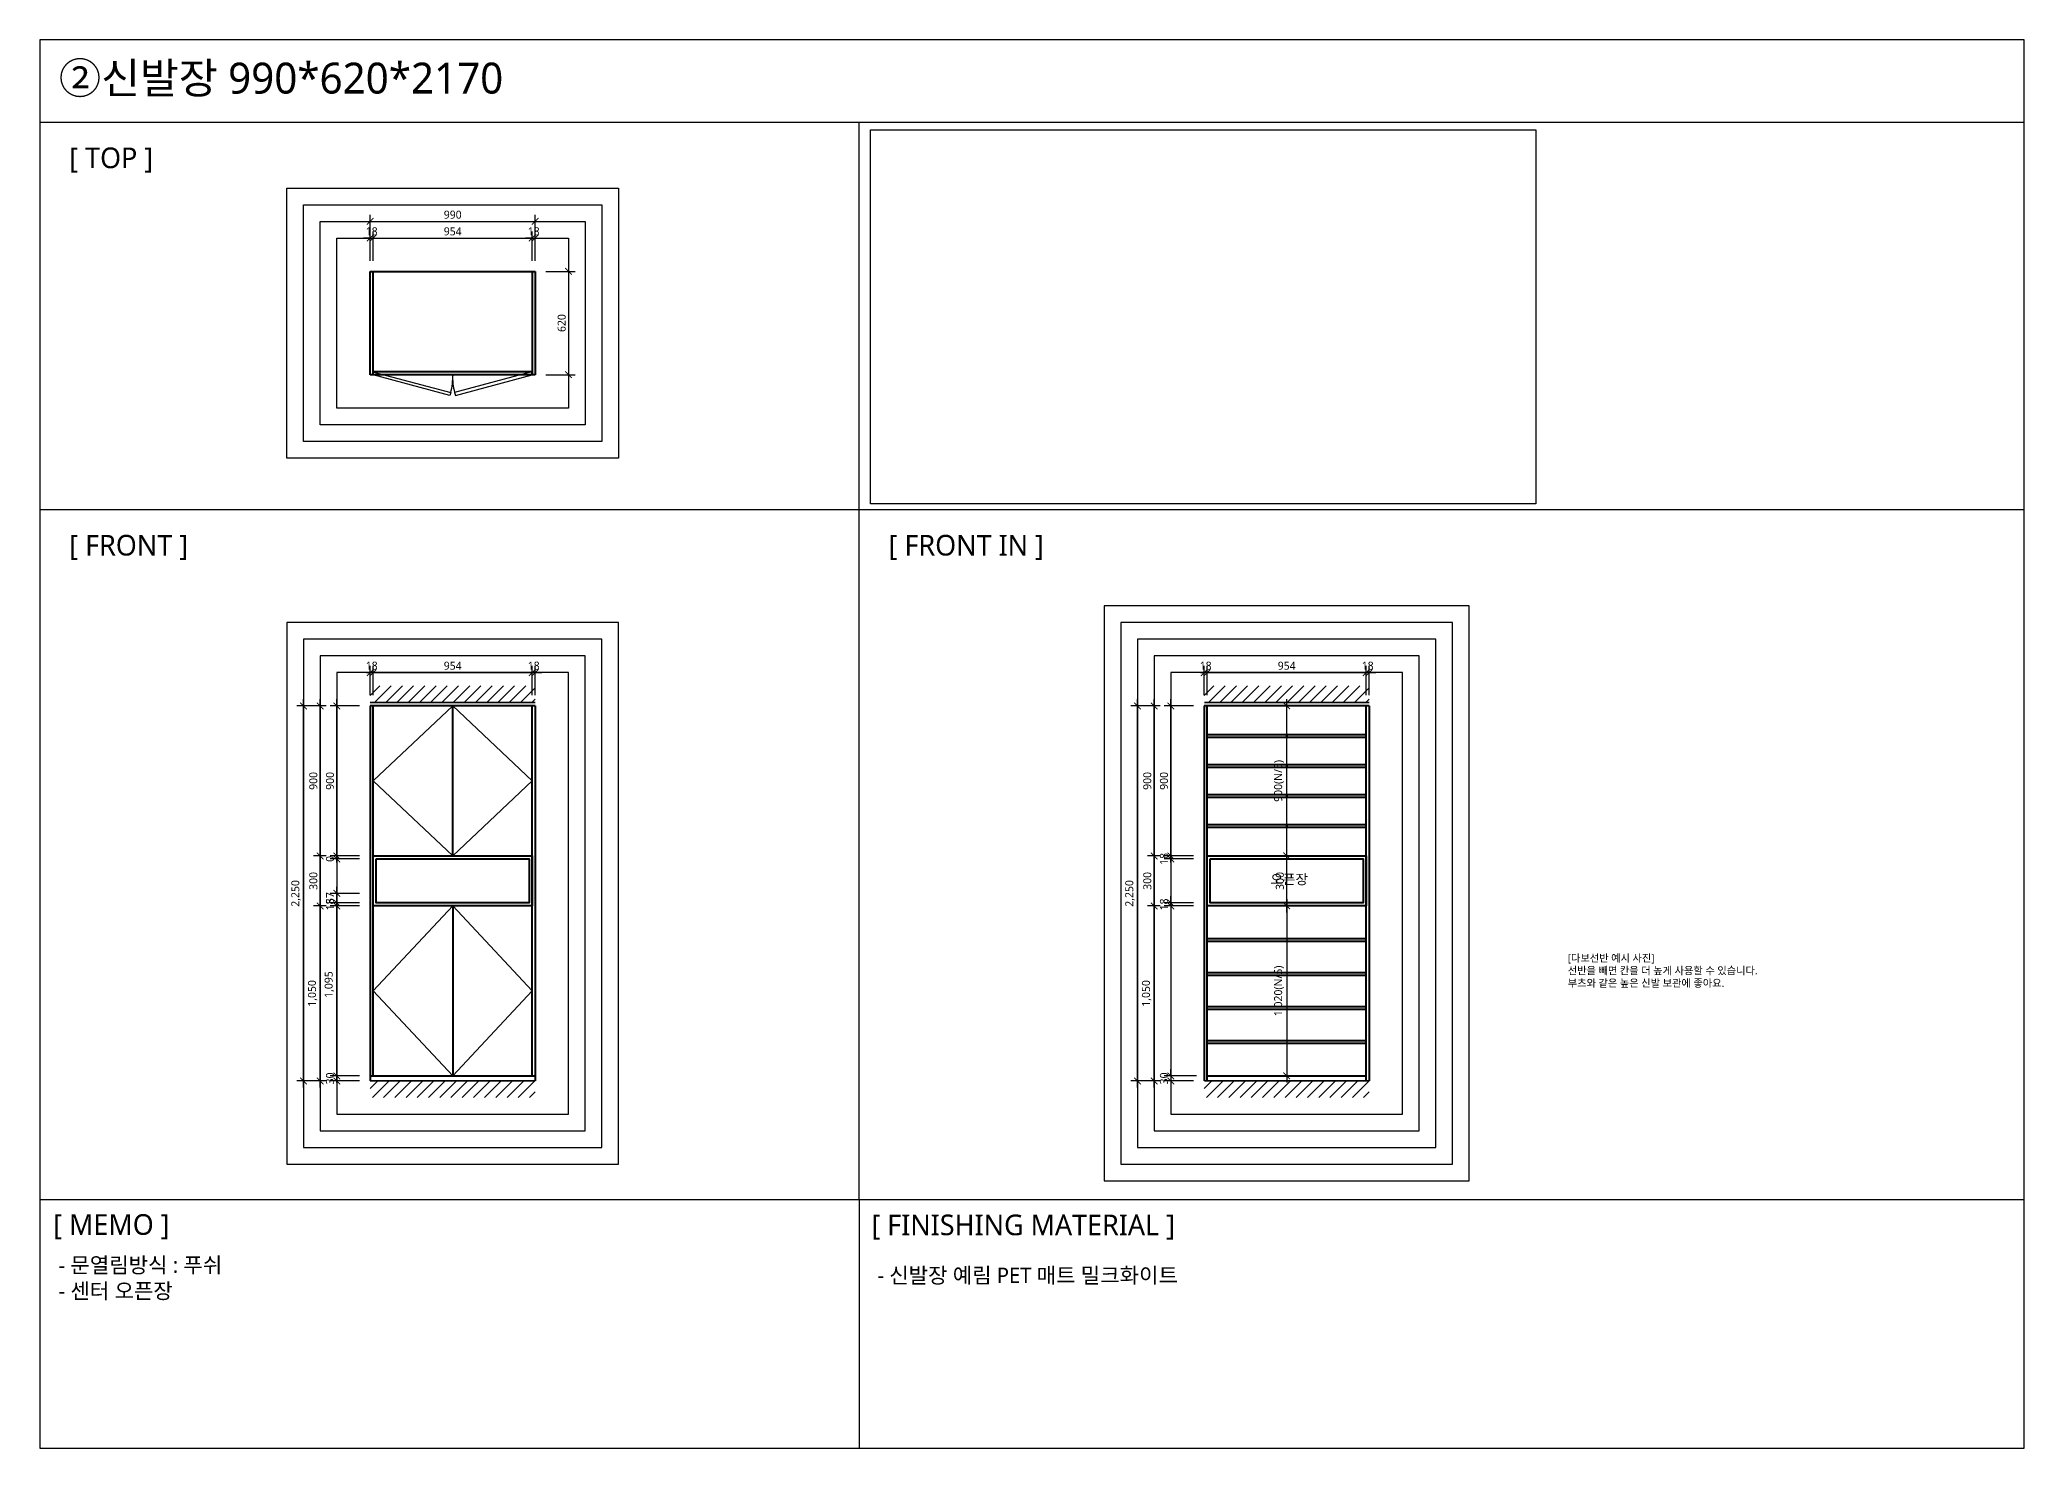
# Model space of a CAD drawing. Header units: millimetres. Extents: x 512 to 764439, y -71 to 559481.
# Drawn here: x 503183 to 515089, y 215319 to 223770 of the extents above; entities that cross this region are included whole.
import ezdxf
from ezdxf.enums import TextEntityAlignment as Align

# ---------------------------------------------------------------- set-up
doc = ezdxf.new("R2010")
doc.units = ezdxf.units.MM
doc.header["$LTSCALE"] = 50
for name, pattern in [('ACAD_ISO07W100', [3, 0, -3]), ('CENTER', [50.8, 31.75, -6.35, 6.35, -6.35]), ('DASHDOT', [1, 0.5, -0.25, 0, -0.25])]:
    doc.linetypes.add(name, pattern=pattern)
for name, color, linetype in [('#CENTER', 1, 'CENTER'), ('#FUR_제작', 6, 'Continuous'), ('#HATCH', 252, 'Continuous'), ('#TEXT', 7, 'Continuous'), ('#건축벽체_CON', 2, 'Continuous'), ('_R_F_WIN', 4, 'Continuous')]:
    doc.layers.add(name, color=color, linetype=linetype)
doc.layers.add('#Fur', color=6, linetype='Continuous', lineweight=40)
doc.styles.add('CJ-TEXT', font='malgun.ttf')
doc.styles.add('맑은 고딕', font='malgun.ttf')
doc.styles.add('맑은고딕', font='malgun.ttf')
doc.dimstyles.new('DIM-120', dxfattribs={"dimscale": 120, "dimtxt": 0.6, "dimasz": 0.8, "dimexe": 0.8, "dimexo": 0.8, "dimgap": 0.2, "dimtad": 1, "dimdec": 0, "dimlunit": 6, "dimtxsty": '맑은고딕', "dimblk": 'ARCHTICK', "dimcen": 1, "dimdle": 0.8, "dimclrd": 5, "dimclre": 5, "dimclrt": 4, "dimadec": 0, "dimazin": 0, "dimtfac": 1, "dimtdec": 0, "dimtix": 1, "dimtmove": 2, "dimatfit": 3, "dimldrblk": 'ARCHTICK', "dimfxl": 1, "dimtolj": 1, "dimtzin": 0, "dimarcsym": 0})
picture_1 = doc.add_image_def('image10.png', size_in_pixel=(1920, 1080))

# ---------------------------------------------------------------- blocks, each defined once
blk = doc.blocks.new('_ArchTick')
at = {"color": 0, "linetype": 'ByBlock', "const_width": 0.15}
blk.add_lwpolyline([(-0.5, -0.5), (0.5, 0.5)], dxfattribs=at)
blk = doc.blocks.new('*D735')
at = {"color": 5, "lineweight": -2, "transparency": 16777216}
for p, q in [((505166, 222580), (505126, 222580)), ((505166, 222444), (505166, 222620)), ((505166, 222580), (505184, 222580)), ((505184, 222444), (505184, 222620)), ((505184, 222580), (505224, 222580))]:
    blk.add_line(p, q, dxfattribs=at)
at = {"layer": 'Defpoints', "color": 0, "transparency": 16777216}
for p in [(505184, 222580), (505166, 222380), (505184, 222380)]:
    blk.add_point(p, dxfattribs=at)
at = {"color": 5, "lineweight": -2, "transparency": 16777216, "xscale": 40, "yscale": 40, "zscale": 40}
blk.add_blockref('_ArchTick', (505166, 222580), dxfattribs=at)
at = {"color": 5, "lineweight": -2, "transparency": 16777216, "xscale": 40, "yscale": 40, "zscale": 40, "rotation": 180}
blk.add_blockref('_ArchTick', (505184, 222580), dxfattribs=at)
at = {"color": 4, "transparency": 16777216, "insert": (505175, 222620), "char_height": 48, "attachment_point": 5, "style": '맑은고딕'}
blk.add_mtext('\\A1;18', dxfattribs=at)
blk = doc.blocks.new('*D736')
at = {"color": 5, "lineweight": -2, "transparency": 16777216}
for p, q in [((505144, 222580), (506178, 222580)), ((505184, 222444), (505184, 222620)), ((506138, 222444), (506138, 222620))]:
    blk.add_line(p, q, dxfattribs=at)
at = {"layer": 'Defpoints', "color": 0, "transparency": 16777216}
for p in [(506138, 222580), (505184, 222380), (506138, 222380)]:
    blk.add_point(p, dxfattribs=at)
at = {"color": 5, "lineweight": -2, "transparency": 16777216, "xscale": 40, "yscale": 40, "zscale": 40, "rotation": 180}
blk.add_blockref('_ArchTick', (505184, 222580), dxfattribs=at)
at = {"color": 5, "lineweight": -2, "transparency": 16777216, "xscale": 40, "yscale": 40, "zscale": 40}
blk.add_blockref('_ArchTick', (506138, 222580), dxfattribs=at)
at = {"color": 4, "transparency": 16777216, "insert": (505661, 222620), "char_height": 48, "attachment_point": 5, "style": '맑은고딕'}
blk.add_mtext('\\A1;954', dxfattribs=at)
blk = doc.blocks.new('*D737')
at = {"color": 5, "lineweight": -2, "transparency": 16777216}
for p, q in [((506138, 222580), (506098, 222580)), ((506138, 222444), (506138, 222620)), ((506138, 222580), (506156, 222580)), ((506156, 222444), (506156, 222620)), ((506156, 222580), (506196, 222580))]:
    blk.add_line(p, q, dxfattribs=at)
at = {"layer": 'Defpoints', "color": 0, "transparency": 16777216}
for p in [(506156, 222580), (506138, 222380), (506156, 222380)]:
    blk.add_point(p, dxfattribs=at)
at = {"color": 5, "lineweight": -2, "transparency": 16777216, "xscale": 40, "yscale": 40, "zscale": 40}
blk.add_blockref('_ArchTick', (506138, 222580), dxfattribs=at)
at = {"color": 5, "lineweight": -2, "transparency": 16777216, "xscale": 40, "yscale": 40, "zscale": 40, "rotation": 180}
blk.add_blockref('_ArchTick', (506156, 222580), dxfattribs=at)
at = {"color": 4, "transparency": 16777216, "insert": (506147, 222620), "char_height": 48, "attachment_point": 5, "style": '맑은고딕'}
blk.add_mtext('\\A1;18', dxfattribs=at)
blk = doc.blocks.new('*D738')
at = {"color": 5, "lineweight": -2, "transparency": 16777216}
for p, q in [((505126, 222680), (506196, 222680)), ((505166, 222444), (505166, 222720)), ((506156, 222444), (506156, 222720))]:
    blk.add_line(p, q, dxfattribs=at)
at = {"layer": 'Defpoints', "color": 0, "transparency": 16777216}
for p in [(506156, 222680), (505166, 222380), (506156, 222380)]:
    blk.add_point(p, dxfattribs=at)
at = {"color": 5, "lineweight": -2, "transparency": 16777216, "xscale": 40, "yscale": 40, "zscale": 40, "rotation": 180}
blk.add_blockref('_ArchTick', (505166, 222680), dxfattribs=at)
at = {"color": 5, "lineweight": -2, "transparency": 16777216, "xscale": 40, "yscale": 40, "zscale": 40}
blk.add_blockref('_ArchTick', (506156, 222680), dxfattribs=at)
at = {"color": 4, "transparency": 16777216, "insert": (505661, 222720), "char_height": 48, "attachment_point": 5, "style": '맑은고딕'}
blk.add_mtext('\\A1;990', dxfattribs=at)
blk = doc.blocks.new('*D739')
at = {"color": 5, "lineweight": -2, "transparency": 16777216}
for p, q in [((505166, 219973), (505126, 219973)), ((505166, 219837), (505166, 220013)), ((505166, 219973), (505184, 219973)), ((505184, 219837), (505184, 220013)), ((505184, 219973), (505224, 219973))]:
    blk.add_line(p, q, dxfattribs=at)
at = {"layer": 'Defpoints', "color": 0, "transparency": 16777216}
for p in [(505184, 219973), (505166, 219773), (505184, 219773)]:
    blk.add_point(p, dxfattribs=at)
at = {"color": 5, "lineweight": -2, "transparency": 16777216, "xscale": 40, "yscale": 40, "zscale": 40}
blk.add_blockref('_ArchTick', (505166, 219973), dxfattribs=at)
at = {"color": 5, "lineweight": -2, "transparency": 16777216, "xscale": 40, "yscale": 40, "zscale": 40, "rotation": 180}
blk.add_blockref('_ArchTick', (505184, 219973), dxfattribs=at)
at = {"color": 4, "transparency": 16777216, "insert": (505175, 220014), "char_height": 48, "attachment_point": 5, "style": '맑은고딕'}
blk.add_mtext('\\A1;18', dxfattribs=at)
blk = doc.blocks.new('*D740')
at = {"color": 5, "lineweight": -2, "transparency": 16777216}
for p, q in [((505144, 219973), (506178, 219973)), ((505184, 219837), (505184, 220013)), ((506138, 219837), (506138, 220013))]:
    blk.add_line(p, q, dxfattribs=at)
at = {"layer": 'Defpoints', "color": 0, "transparency": 16777216}
for p in [(506138, 219973), (505184, 219773), (506138, 219773)]:
    blk.add_point(p, dxfattribs=at)
at = {"color": 5, "lineweight": -2, "transparency": 16777216, "xscale": 40, "yscale": 40, "zscale": 40, "rotation": 180}
blk.add_blockref('_ArchTick', (505184, 219973), dxfattribs=at)
at = {"color": 5, "lineweight": -2, "transparency": 16777216, "xscale": 40, "yscale": 40, "zscale": 40}
blk.add_blockref('_ArchTick', (506138, 219973), dxfattribs=at)
at = {"color": 4, "transparency": 16777216, "insert": (505661, 220014), "char_height": 48, "attachment_point": 5, "style": '맑은고딕'}
blk.add_mtext('\\A1;954', dxfattribs=at)
blk = doc.blocks.new('*D741')
at = {"color": 5, "lineweight": -2, "transparency": 16777216}
for p, q in [((506138, 219973), (506098, 219973)), ((506138, 219837), (506138, 220013)), ((506138, 219973), (506156, 219973)), ((506156, 219837), (506156, 220013)), ((506156, 219973), (506196, 219973))]:
    blk.add_line(p, q, dxfattribs=at)
at = {"layer": 'Defpoints', "color": 0, "transparency": 16777216}
for p in [(506156, 219973), (506138, 219773), (506156, 219773)]:
    blk.add_point(p, dxfattribs=at)
at = {"color": 5, "lineweight": -2, "transparency": 16777216, "xscale": 40, "yscale": 40, "zscale": 40}
blk.add_blockref('_ArchTick', (506138, 219973), dxfattribs=at)
at = {"color": 5, "lineweight": -2, "transparency": 16777216, "xscale": 40, "yscale": 40, "zscale": 40, "rotation": 180}
blk.add_blockref('_ArchTick', (506156, 219973), dxfattribs=at)
at = {"color": 4, "transparency": 16777216, "insert": (506147, 220014), "char_height": 48, "attachment_point": 5, "style": '맑은고딕'}
blk.add_mtext('\\A1;18', dxfattribs=at)
blk = doc.blocks.new('*D742')
at = {"color": 5, "lineweight": -2, "transparency": 16777216}
for p, q in [((505102, 217553), (504926, 217553)), ((505102, 217523), (504926, 217523)), ((504966, 217553), (504966, 217593)), ((504966, 217553), (504966, 217523)), ((504966, 217523), (504966, 217483))]:
    blk.add_line(p, q, dxfattribs=at)
at = {"layer": 'Defpoints', "color": 0, "transparency": 16777216}
for p in [(504966, 217523), (505166, 217553), (505166, 217523)]:
    blk.add_point(p, dxfattribs=at)
at = {"color": 5, "lineweight": -2, "transparency": 16777216, "xscale": 40, "yscale": 40, "zscale": 40}
for p, rotation in [((504966, 217553), 270), ((504966, 217523), 90)]:
    blk.add_blockref('_ArchTick', p, dxfattribs=dict(at, rotation=rotation))
at = {"color": 4, "transparency": 16777216, "insert": (504925, 217538), "char_height": 48, "attachment_point": 5, "rotation": 90, "style": '맑은고딕'}
blk.add_mtext('\\A1;30', dxfattribs=at)
blk = doc.blocks.new('*D743')
at = {"color": 5, "lineweight": -2, "transparency": 16777216}
for p, q in [((505102, 218648), (504926, 218648)), ((504966, 217513), (504966, 218688)), ((505102, 217553), (504926, 217553))]:
    blk.add_line(p, q, dxfattribs=at)
at = {"layer": 'Defpoints', "color": 0, "transparency": 16777216}
for p in [(504966, 218648), (505166, 218648), (505166, 217553)]:
    blk.add_point(p, dxfattribs=at)
at = {"color": 5, "lineweight": -2, "transparency": 16777216, "xscale": 40, "yscale": 40, "zscale": 40}
for p, rotation in [((504966, 218648), 90), ((504966, 217553), 270)]:
    blk.add_blockref('_ArchTick', p, dxfattribs=dict(at, rotation=rotation))
at = {"color": 4, "transparency": 16777216, "insert": (504921, 218101), "char_height": 48, "attachment_point": 5, "rotation": 90, "style": '맑은고딕'}
blk.add_mtext('\\A1;1,095', dxfattribs=at)
blk = doc.blocks.new('*D744')
at = {"color": 5, "lineweight": -2, "transparency": 16777216}
for p, q in [((505102, 218591), (504926, 218591)), ((504966, 218591), (504966, 218631)), ((504966, 218573), (504966, 218591)), ((505102, 218573), (504926, 218573)), ((504966, 218573), (504966, 218533))]:
    blk.add_line(p, q, dxfattribs=at)
at = {"layer": 'Defpoints', "color": 0, "transparency": 16777216}
for p in [(504966, 218591), (505166, 218591), (505166, 218573)]:
    blk.add_point(p, dxfattribs=at)
at = {"color": 5, "lineweight": -2, "transparency": 16777216, "xscale": 40, "yscale": 40, "zscale": 40}
for p, rotation in [((504966, 218591), 270), ((504966, 218573), 90)]:
    blk.add_blockref('_ArchTick', p, dxfattribs=dict(at, rotation=rotation))
at = {"color": 4, "transparency": 16777216, "insert": (504925, 218582), "char_height": 48, "attachment_point": 5, "rotation": 90, "style": '맑은고딕'}
blk.add_mtext('\\A1;18', dxfattribs=at)
blk = doc.blocks.new('*D745')
at = {"color": 5, "lineweight": -2, "transparency": 16777216}
for p, q in [((505102, 218648), (504926, 218648)), ((505102, 218591), (504926, 218591)), ((504966, 218648), (504966, 218688)), ((504966, 218591), (504966, 218648)), ((504966, 218591), (504966, 218551))]:
    blk.add_line(p, q, dxfattribs=at)
at = {"layer": 'Defpoints', "color": 0, "transparency": 16777216}
for p in [(504966, 218648), (505166, 218648), (505166, 218591)]:
    blk.add_point(p, dxfattribs=at)
at = {"color": 5, "lineweight": -2, "transparency": 16777216, "xscale": 40, "yscale": 40, "zscale": 40}
for p, rotation in [((504966, 218648), 270), ((504966, 218591), 90)]:
    blk.add_blockref('_ArchTick', p, dxfattribs=dict(at, rotation=rotation))
at = {"color": 4, "transparency": 16777216, "insert": (504925, 218620), "char_height": 48, "attachment_point": 5, "rotation": 90, "style": '맑은고딕'}
blk.add_mtext('\\A1;57', dxfattribs=at)
blk = doc.blocks.new('*D746')
at = {"color": 5, "lineweight": -2, "transparency": 16777216}
for p, q in [((505102, 218855), (504926, 218855)), ((505102, 218855), (504926, 218855)), ((504966, 218855), (504966, 218895)), ((504966, 218855), (504966, 218815))]:
    blk.add_line(p, q, dxfattribs=at)
at = {"layer": 'Defpoints', "color": 0, "transparency": 16777216}
for p in [(504966, 218855), (505166, 218855), (505166, 218855)]:
    blk.add_point(p, dxfattribs=at)
at = {"color": 5, "lineweight": -2, "transparency": 16777216, "xscale": 40, "yscale": 40, "zscale": 40}
for rotation in [90, 270]:
    blk.add_blockref('_ArchTick', (504966, 218855), dxfattribs=dict(at, rotation=rotation))
at = {"color": 4, "transparency": 16777216, "insert": (504925, 218855), "char_height": 48, "attachment_point": 5, "rotation": 90, "style": '맑은고딕'}
blk.add_mtext('\\A1;0', dxfattribs=at)
blk = doc.blocks.new('*D747')
at = {"color": 5, "lineweight": -2, "transparency": 16777216}
for p, q in [((504966, 218833), (504966, 219813)), ((505102, 219773), (504926, 219773)), ((505102, 218873), (504926, 218873))]:
    blk.add_line(p, q, dxfattribs=at)
at = {"layer": 'Defpoints', "color": 0, "transparency": 16777216}
for p in [(504966, 219773), (505166, 219773), (505166, 218873)]:
    blk.add_point(p, dxfattribs=at)
at = {"color": 5, "lineweight": -2, "transparency": 16777216, "xscale": 40, "yscale": 40, "zscale": 40}
for p, rotation in [((504966, 219773), 90), ((504966, 218873), 270)]:
    blk.add_blockref('_ArchTick', p, dxfattribs=dict(at, rotation=rotation))
at = {"color": 4, "transparency": 16777216, "insert": (504925, 219323), "char_height": 48, "attachment_point": 5, "rotation": 90, "style": '맑은고딕'}
blk.add_mtext('\\A1;900', dxfattribs=at)
blk = doc.blocks.new('*D265')
at = {"color": 5, "lineweight": -2, "transparency": 16777216}
for p, q in [((504866, 217483), (504866, 218613)), ((504902, 218573), (504826, 218573)), ((504902, 217523), (504826, 217523))]:
    blk.add_line(p, q, dxfattribs=at)
at = {"layer": 'Defpoints', "color": 0, "transparency": 16777216}
for p in [(504866, 218573), (504966, 218573), (504966, 217523)]:
    blk.add_point(p, dxfattribs=at)
at = {"color": 5, "lineweight": -2, "transparency": 16777216, "xscale": 40, "yscale": 40, "zscale": 40}
for p, rotation in [((504866, 218573), 90), ((504866, 217523), 270)]:
    blk.add_blockref('_ArchTick', p, dxfattribs=dict(at, rotation=rotation))
at = {"color": 4, "transparency": 16777216, "insert": (504821, 218048), "char_height": 48, "attachment_point": 5, "rotation": 90, "style": '맑은고딕'}
blk.add_mtext('\\A1;1,050', dxfattribs=at)
blk = doc.blocks.new('*D266')
at = {"color": 5, "lineweight": -2, "transparency": 16777216}
for p, q in [((504902, 218873), (504826, 218873)), ((504866, 218533), (504866, 218913)), ((504902, 218573), (504826, 218573))]:
    blk.add_line(p, q, dxfattribs=at)
at = {"layer": 'Defpoints', "color": 0, "transparency": 16777216}
for p in [(504866, 218873), (504966, 218873), (504966, 218573)]:
    blk.add_point(p, dxfattribs=at)
at = {"color": 5, "lineweight": -2, "transparency": 16777216, "xscale": 40, "yscale": 40, "zscale": 40}
for p, rotation in [((504866, 218873), 90), ((504866, 218573), 270)]:
    blk.add_blockref('_ArchTick', p, dxfattribs=dict(at, rotation=rotation))
at = {"color": 4, "transparency": 16777216, "insert": (504825, 218723), "char_height": 48, "attachment_point": 5, "rotation": 90, "style": '맑은고딕'}
blk.add_mtext('\\A1;300', dxfattribs=at)
blk = doc.blocks.new('*D267')
at = {"color": 5, "lineweight": -2, "transparency": 16777216}
for p, q in [((504866, 218833), (504866, 219813)), ((504902, 219773), (504826, 219773)), ((504902, 218873), (504826, 218873))]:
    blk.add_line(p, q, dxfattribs=at)
at = {"layer": 'Defpoints', "color": 0, "transparency": 16777216}
for p in [(504866, 219773), (504966, 219773), (504966, 218873)]:
    blk.add_point(p, dxfattribs=at)
at = {"color": 5, "lineweight": -2, "transparency": 16777216, "xscale": 40, "yscale": 40, "zscale": 40}
for p, rotation in [((504866, 219773), 90), ((504866, 218873), 270)]:
    blk.add_blockref('_ArchTick', p, dxfattribs=dict(at, rotation=rotation))
at = {"color": 4, "transparency": 16777216, "insert": (504825, 219323), "char_height": 48, "attachment_point": 5, "rotation": 90, "style": '맑은고딕'}
blk.add_mtext('\\A1;900', dxfattribs=at)
blk = doc.blocks.new('*D268')
at = {"color": 5, "lineweight": -2, "transparency": 16777216}
for p, q in [((504766, 217483), (504766, 219813)), ((504902, 219773), (504726, 219773)), ((504902, 217523), (504726, 217523))]:
    blk.add_line(p, q, dxfattribs=at)
at = {"layer": 'Defpoints', "color": 0, "transparency": 16777216}
for p in [(504766, 219773), (504966, 219773), (504966, 217523)]:
    blk.add_point(p, dxfattribs=at)
at = {"color": 5, "lineweight": -2, "transparency": 16777216, "xscale": 40, "yscale": 40, "zscale": 40}
for p, rotation in [((504766, 219773), 90), ((504766, 217523), 270)]:
    blk.add_blockref('_ArchTick', p, dxfattribs=dict(at, rotation=rotation))
at = {"color": 4, "transparency": 16777216, "insert": (504721, 218648), "char_height": 48, "attachment_point": 5, "rotation": 90, "style": '맑은고딕'}
blk.add_mtext('\\A1;2,250', dxfattribs=at)
blk = doc.blocks.new('*D748')
at = {"color": 5, "lineweight": -2, "transparency": 16777216}
for p, q in [((510169, 219973), (510129, 219973)), ((510169, 219837), (510169, 220013)), ((510169, 219973), (510187, 219973)), ((510187, 219837), (510187, 220013)), ((510187, 219973), (510227, 219973))]:
    blk.add_line(p, q, dxfattribs=at)
at = {"layer": 'Defpoints', "color": 0, "transparency": 16777216}
for p in [(510187, 219973), (510169, 219773), (510187, 219773)]:
    blk.add_point(p, dxfattribs=at)
at = {"color": 5, "lineweight": -2, "transparency": 16777216, "xscale": 40, "yscale": 40, "zscale": 40}
blk.add_blockref('_ArchTick', (510169, 219973), dxfattribs=at)
at = {"color": 5, "lineweight": -2, "transparency": 16777216, "xscale": 40, "yscale": 40, "zscale": 40, "rotation": 180}
blk.add_blockref('_ArchTick', (510187, 219973), dxfattribs=at)
at = {"color": 4, "transparency": 16777216, "insert": (510178, 220014), "char_height": 48, "attachment_point": 5, "style": '맑은고딕'}
blk.add_mtext('\\A1;18', dxfattribs=at)
blk = doc.blocks.new('*D749')
at = {"color": 5, "lineweight": -2, "transparency": 16777216}
for p, q in [((510147, 219973), (511181, 219973)), ((510187, 219837), (510187, 220013)), ((511141, 219837), (511141, 220013))]:
    blk.add_line(p, q, dxfattribs=at)
at = {"layer": 'Defpoints', "color": 0, "transparency": 16777216}
for p in [(511141, 219973), (510187, 219773), (511141, 219773)]:
    blk.add_point(p, dxfattribs=at)
at = {"color": 5, "lineweight": -2, "transparency": 16777216, "xscale": 40, "yscale": 40, "zscale": 40, "rotation": 180}
blk.add_blockref('_ArchTick', (510187, 219973), dxfattribs=at)
at = {"color": 5, "lineweight": -2, "transparency": 16777216, "xscale": 40, "yscale": 40, "zscale": 40}
blk.add_blockref('_ArchTick', (511141, 219973), dxfattribs=at)
at = {"color": 4, "transparency": 16777216, "insert": (510664, 220014), "char_height": 48, "attachment_point": 5, "style": '맑은고딕'}
blk.add_mtext('\\A1;954', dxfattribs=at)
blk = doc.blocks.new('*D750')
at = {"color": 5, "lineweight": -2, "transparency": 16777216}
for p, q in [((511141, 219973), (511101, 219973)), ((511141, 219837), (511141, 220013)), ((511141, 219973), (511159, 219973)), ((511159, 219837), (511159, 220013)), ((511159, 219973), (511199, 219973))]:
    blk.add_line(p, q, dxfattribs=at)
at = {"layer": 'Defpoints', "color": 0, "transparency": 16777216}
for p in [(511159, 219973), (511141, 219773), (511159, 219773)]:
    blk.add_point(p, dxfattribs=at)
at = {"color": 5, "lineweight": -2, "transparency": 16777216, "xscale": 40, "yscale": 40, "zscale": 40}
blk.add_blockref('_ArchTick', (511141, 219973), dxfattribs=at)
at = {"color": 5, "lineweight": -2, "transparency": 16777216, "xscale": 40, "yscale": 40, "zscale": 40, "rotation": 180}
blk.add_blockref('_ArchTick', (511159, 219973), dxfattribs=at)
at = {"color": 4, "transparency": 16777216, "insert": (511150, 220014), "char_height": 48, "attachment_point": 5, "style": '맑은고딕'}
blk.add_mtext('\\A1;18', dxfattribs=at)
blk = doc.blocks.new('*D751')
at = {"color": 5, "lineweight": -2, "transparency": 16777216}
for p, q in [((510123, 217553), (509929, 217553)), ((510105, 217523), (509929, 217523)), ((509969, 217553), (509969, 217593)), ((509969, 217553), (509969, 217523)), ((509969, 217523), (509969, 217483))]:
    blk.add_line(p, q, dxfattribs=at)
at = {"layer": 'Defpoints', "color": 0, "transparency": 16777216}
for p in [(509969, 217523), (510169, 217523), (510187, 217553)]:
    blk.add_point(p, dxfattribs=at)
at = {"color": 5, "lineweight": -2, "transparency": 16777216, "xscale": 40, "yscale": 40, "zscale": 40}
for p, rotation in [((509969, 217553), 270), ((509969, 217523), 90)]:
    blk.add_blockref('_ArchTick', p, dxfattribs=dict(at, rotation=rotation))
at = {"color": 4, "transparency": 16777216, "insert": (509928, 217538), "char_height": 48, "attachment_point": 5, "rotation": 90, "style": '맑은고딕'}
blk.add_mtext('\\A1;30', dxfattribs=at)
blk = doc.blocks.new('*D752')
at = {"color": 5, "lineweight": -2, "transparency": 16777216}
for p, q in [((510105, 218591), (509929, 218591)), ((509969, 218591), (509969, 218631)), ((509969, 218573), (509969, 218591)), ((510105, 218573), (509929, 218573)), ((509969, 218573), (509969, 218533))]:
    blk.add_line(p, q, dxfattribs=at)
at = {"layer": 'Defpoints', "color": 0, "transparency": 16777216}
for p in [(509969, 218591), (510169, 218591), (510169, 218573)]:
    blk.add_point(p, dxfattribs=at)
at = {"color": 5, "lineweight": -2, "transparency": 16777216, "xscale": 40, "yscale": 40, "zscale": 40}
for p, rotation in [((509969, 218591), 270), ((509969, 218573), 90)]:
    blk.add_blockref('_ArchTick', p, dxfattribs=dict(at, rotation=rotation))
at = {"color": 4, "transparency": 16777216, "insert": (509928, 218582), "char_height": 48, "attachment_point": 5, "rotation": 90, "style": '맑은고딕'}
blk.add_mtext('\\A1;18', dxfattribs=at)
blk = doc.blocks.new('*D753')
at = {"color": 5, "lineweight": -2, "transparency": 16777216}
for p, q in [((510105, 218855), (509929, 218855)), ((510105, 218855), (509929, 218855)), ((509969, 218855), (509969, 218895)), ((509969, 218855), (509969, 218815))]:
    blk.add_line(p, q, dxfattribs=at)
at = {"layer": 'Defpoints', "color": 0, "transparency": 16777216}
for p in [(509969, 218855), (510169, 218855), (510169, 218855)]:
    blk.add_point(p, dxfattribs=at)
at = {"color": 5, "lineweight": -2, "transparency": 16777216, "xscale": 40, "yscale": 40, "zscale": 40}
for rotation in [90, 270]:
    blk.add_blockref('_ArchTick', (509969, 218855), dxfattribs=dict(at, rotation=rotation))
at = {"color": 4, "transparency": 16777216, "insert": (509928, 218855), "char_height": 48, "attachment_point": 5, "rotation": 90, "style": '맑은고딕'}
blk.add_mtext('\\A1;18', dxfattribs=at)
blk = doc.blocks.new('*D754')
at = {"color": 5, "lineweight": -2, "transparency": 16777216}
for p, q in [((509969, 218833), (509969, 219813)), ((510105, 219773), (509929, 219773)), ((510105, 218873), (509929, 218873))]:
    blk.add_line(p, q, dxfattribs=at)
at = {"layer": 'Defpoints', "color": 0, "transparency": 16777216}
for p in [(509969, 219773), (510169, 219773), (510169, 218873)]:
    blk.add_point(p, dxfattribs=at)
at = {"color": 5, "lineweight": -2, "transparency": 16777216, "xscale": 40, "yscale": 40, "zscale": 40}
for p, rotation in [((509969, 219773), 90), ((509969, 218873), 270)]:
    blk.add_blockref('_ArchTick', p, dxfattribs=dict(at, rotation=rotation))
at = {"color": 4, "transparency": 16777216, "insert": (509928, 219323), "char_height": 48, "attachment_point": 5, "rotation": 90, "style": '맑은고딕'}
blk.add_mtext('\\A1;900', dxfattribs=at)
blk = doc.blocks.new('*D269')
at = {"color": 5, "lineweight": -2, "transparency": 16777216}
for p, q in [((509869, 217483), (509869, 218613)), ((509905, 218573), (509829, 218573)), ((509905, 217523), (509829, 217523))]:
    blk.add_line(p, q, dxfattribs=at)
at = {"layer": 'Defpoints', "color": 0, "transparency": 16777216}
for p in [(509869, 218573), (509969, 218573), (509969, 217523)]:
    blk.add_point(p, dxfattribs=at)
at = {"color": 5, "lineweight": -2, "transparency": 16777216, "xscale": 40, "yscale": 40, "zscale": 40}
for p, rotation in [((509869, 218573), 90), ((509869, 217523), 270)]:
    blk.add_blockref('_ArchTick', p, dxfattribs=dict(at, rotation=rotation))
at = {"color": 4, "transparency": 16777216, "insert": (509824, 218048), "char_height": 48, "attachment_point": 5, "rotation": 90, "style": '맑은고딕'}
blk.add_mtext('\\A1;1,050', dxfattribs=at)
blk = doc.blocks.new('*D270')
at = {"color": 5, "lineweight": -2, "transparency": 16777216}
for p, q in [((509905, 218873), (509829, 218873)), ((509869, 218533), (509869, 218913)), ((509905, 218573), (509829, 218573))]:
    blk.add_line(p, q, dxfattribs=at)
at = {"layer": 'Defpoints', "color": 0, "transparency": 16777216}
for p in [(509869, 218873), (509969, 218873), (509969, 218573)]:
    blk.add_point(p, dxfattribs=at)
at = {"color": 5, "lineweight": -2, "transparency": 16777216, "xscale": 40, "yscale": 40, "zscale": 40}
for p, rotation in [((509869, 218873), 90), ((509869, 218573), 270)]:
    blk.add_blockref('_ArchTick', p, dxfattribs=dict(at, rotation=rotation))
at = {"color": 4, "transparency": 16777216, "insert": (509828, 218723), "char_height": 48, "attachment_point": 5, "rotation": 90, "style": '맑은고딕'}
blk.add_mtext('\\A1;300', dxfattribs=at)
blk = doc.blocks.new('*D271')
at = {"color": 5, "lineweight": -2, "transparency": 16777216}
for p, q in [((509869, 218833), (509869, 219813)), ((509905, 219773), (509829, 219773)), ((509905, 218873), (509829, 218873))]:
    blk.add_line(p, q, dxfattribs=at)
at = {"layer": 'Defpoints', "color": 0, "transparency": 16777216}
for p in [(509869, 219773), (509969, 219773), (509969, 218873)]:
    blk.add_point(p, dxfattribs=at)
at = {"color": 5, "lineweight": -2, "transparency": 16777216, "xscale": 40, "yscale": 40, "zscale": 40}
for p, rotation in [((509869, 219773), 90), ((509869, 218873), 270)]:
    blk.add_blockref('_ArchTick', p, dxfattribs=dict(at, rotation=rotation))
at = {"color": 4, "transparency": 16777216, "insert": (509828, 219323), "char_height": 48, "attachment_point": 5, "rotation": 90, "style": '맑은고딕'}
blk.add_mtext('\\A1;900', dxfattribs=at)
blk = doc.blocks.new('*D272')
at = {"color": 5, "lineweight": -2, "transparency": 16777216}
for p, q in [((509769, 217483), (509769, 219813)), ((509905, 219773), (509729, 219773)), ((509905, 217523), (509729, 217523))]:
    blk.add_line(p, q, dxfattribs=at)
at = {"layer": 'Defpoints', "color": 0, "transparency": 16777216}
for p in [(509769, 219773), (509969, 219773), (509969, 217523)]:
    blk.add_point(p, dxfattribs=at)
at = {"color": 5, "lineweight": -2, "transparency": 16777216, "xscale": 40, "yscale": 40, "zscale": 40}
for p, rotation in [((509769, 219773), 90), ((509769, 217523), 270)]:
    blk.add_blockref('_ArchTick', p, dxfattribs=dict(at, rotation=rotation))
at = {"color": 4, "transparency": 16777216, "insert": (509724, 218648), "char_height": 48, "attachment_point": 5, "rotation": 90, "style": '맑은고딕'}
blk.add_mtext('\\A1;2,250', dxfattribs=at)
blk = doc.blocks.new('*D755')
at = {"color": 5, "lineweight": -2, "transparency": 16777216}
for p, q in [((506356, 222420), (506356, 221720)), ((506220, 222380), (506396, 222380)), ((506220, 221760), (506396, 221760))]:
    blk.add_line(p, q, dxfattribs=at)
at = {"layer": 'Defpoints', "color": 0, "transparency": 16777216}
for p in [(506156, 222380), (506156, 221760), (506356, 221760)]:
    blk.add_point(p, dxfattribs=at)
at = {"color": 5, "lineweight": -2, "transparency": 16777216, "xscale": 40, "yscale": 40, "zscale": 40}
for p, rotation in [((506356, 222380), 90), ((506356, 221760), 270)]:
    blk.add_blockref('_ArchTick', p, dxfattribs=dict(at, rotation=rotation))
at = {"color": 4, "transparency": 16777216, "insert": (506315, 222070), "char_height": 48, "attachment_point": 5, "rotation": 90, "style": '맑은고딕'}
blk.add_mtext('\\A1;620', dxfattribs=at)
blk = doc.blocks.new('*D757')
at = {"color": 5, "lineweight": -2, "transparency": 16777216}
for p, q in [((510664, 218613), (510664, 217513)), ((510728, 218573), (510704, 218573)), ((510728, 217553), (510704, 217553))]:
    blk.add_line(p, q, dxfattribs=at)
at = {"layer": 'Defpoints', "color": 0, "transparency": 16777216}
for p in [(510664, 218573), (510664, 217553), (510664, 217553)]:
    blk.add_point(p, dxfattribs=at)
at = {"color": 5, "lineweight": -2, "transparency": 16777216, "xscale": 40, "yscale": 40, "zscale": 40}
for p, rotation in [((510664, 218573), 90), ((510664, 217553), 270)]:
    blk.add_blockref('_ArchTick', p, dxfattribs=dict(at, rotation=rotation))
at = {"color": 4, "transparency": 16777216, "insert": (510618, 218063), "char_height": 48, "attachment_point": 5, "rotation": 90, "style": '맑은고딕'}
blk.add_mtext('\\A1;1,020(N/5)', dxfattribs=at)
blk = doc.blocks.new('*D758')
at = {"color": 5, "lineweight": -2, "transparency": 16777216}
for p, q in [((510664, 218533), (510664, 218913)), ((510728, 218873), (510704, 218873)), ((510728, 218573), (510704, 218573))]:
    blk.add_line(p, q, dxfattribs=at)
at = {"layer": 'Defpoints', "color": 0, "transparency": 16777216}
for p in [(510664, 218873), (510664, 218873), (510664, 218573)]:
    blk.add_point(p, dxfattribs=at)
at = {"color": 5, "lineweight": -2, "transparency": 16777216, "xscale": 40, "yscale": 40, "zscale": 40}
for p, rotation in [((510664, 218873), 90), ((510664, 218573), 270)]:
    blk.add_blockref('_ArchTick', p, dxfattribs=dict(at, rotation=rotation))
at = {"color": 4, "transparency": 16777216, "insert": (510623, 218723), "char_height": 48, "attachment_point": 5, "rotation": 90, "style": '맑은고딕'}
blk.add_mtext('\\A1;300', dxfattribs=at)
blk = doc.blocks.new('*D759')
at = {"color": 5, "lineweight": -2, "transparency": 16777216}
for p, q in [((510664, 218833), (510664, 219813)), ((510728, 219773), (510704, 219773)), ((510728, 218873), (510704, 218873))]:
    blk.add_line(p, q, dxfattribs=at)
at = {"layer": 'Defpoints', "color": 0, "transparency": 16777216}
for p in [(510664, 219773), (510664, 219773), (510664, 218873)]:
    blk.add_point(p, dxfattribs=at)
at = {"color": 5, "lineweight": -2, "transparency": 16777216, "xscale": 40, "yscale": 40, "zscale": 40}
for p, rotation in [((510664, 219773), 90), ((510664, 218873), 270)]:
    blk.add_blockref('_ArchTick', p, dxfattribs=dict(at, rotation=rotation))
at = {"color": 4, "transparency": 16777216, "insert": (510618, 219323), "char_height": 48, "attachment_point": 5, "rotation": 90, "style": '맑은고딕'}
blk.add_mtext('\\A1;900(N/5)', dxfattribs=at)

msp = doc.modelspace()

# ---------------------------------------------------------------- hatches: boundary and pattern name
at = {"layer": '#HATCH'}
h = msp.add_hatch(dxfattribs=at)
h.set_pattern_fill('ANSI31', color=252, scale=15)
h.set_pattern_definition([(45, (174168.6, 196972.33), (-33.6759605, 33.6759605), [])])
h.paths.add_polyline_path([(506155.79683315, 219793.1236097), (506155.79683315, 219893.1236097), (505165.79683315, 219893.1236097), (505165.79683315, 219793.1236097)])
h.paths.add_polyline_path([(505165.79683315, 217523.1236097), (505165.79683315, 217423.1236097), (506155.79683315, 217423.1236097), (506155.79683315, 217523.1236097)])
h = msp.add_hatch(dxfattribs=at)
h.set_pattern_fill('ANSI31', color=252, scale=15)
h.set_pattern_definition([(45, (179172.03, 196972.33), (-33.6759605, 33.6759605), [])])
h.paths.add_polyline_path([(511159.23125214, 219793.1236097), (511159.23125214, 219893.1236097), (510169.23125214, 219893.1236097), (510169.23125214, 219793.1236097)])
h.paths.add_polyline_path([(510169.23125214, 217523.1236097), (510169.23125214, 217423.1236097), (511159.23125214, 217423.1236097), (511159.23125214, 217523.1236097)])

# ---------------------------------------------------------------- linework, layer by layer
at = {"layer": '#CENTER', "linetype": 'DASHDOT', "ltscale": 50}
for p, q in [((505660.7866625, 219773.1236097), (505183.77649184, 219323.1236097)), ((505660.79683315, 219773.1236097), (506137.79683315, 219323.1236097)), ((505183.77649184, 219323.1236097), (505660.7866625, 218873.1236097)), ((506137.79683315, 219323.1236097), (505660.7866625, 218873.1236097)), ((505660.7866625, 218573.1236097), (505183.77649184, 218063.1236097)), ((506137.79683315, 218063.1236097), (505660.7866625, 218573.1236097)), ((505183.77649184, 218063.1236097), (505660.79683315, 217553.1236097)), ((505660.79683315, 217553.1236097), (506137.79683315, 218063.1236097))]:
    msp.add_line(p, q, dxfattribs=at)
at = {"layer": '#Fur', "ltscale": 2}
for p, q in [((505165.79683315, 222379.54846181), (506155.79683315, 222379.54846181)), ((505165.79683315, 221759.54846181), (505165.79683315, 222379.54846181)), ((505183.77649184, 221758.69296583), (505183.77649184, 222378.69296583)), ((506137.79683315, 222379.54846181), (506137.79683315, 221759.54846181)), ((506155.79683315, 222379.54846181), (506155.79683315, 221759.54846181)), ((506155.79683315, 221759.54846181), (505165.79683315, 221759.54846181)), ((506137.79683315, 221777.54846181), (505183.77649184, 221777.54846181)), ((505165.79683315, 219773.1236097), (505165.79683315, 217523.1236097)), ((506155.79683315, 219773.1236097), (505165.79683315, 219773.1236097)), ((505183.77649184, 217553.1236097), (505183.77649184, 219773.1236097)), ((505660.7866625, 218873.1236097), (505660.7866625, 219773.1236097)), ((506137.79683315, 217553.1236097), (506137.79683315, 219773.1236097)), ((506155.79683315, 219773.1236097), (506155.79683315, 217523.1236097)), ((510169.23125214, 219773.1236097), (510169.23125214, 217523.1236097)), ((511159.23125214, 219773.1236097), (510169.23125214, 219773.1236097)), ((510187.21091083, 217523.1236097), (510187.21091083, 219773.1236097)), ((511141.23125214, 217523.1236097), (511141.23125214, 219773.1236097)), ((511159.23125214, 219773.1236097), (511159.23125214, 217523.1236097)), ((505660.7866625, 218573.1236097), (505660.79683315, 217553.1236097)), ((505165.79683315, 217553.1236097), (506155.79683315, 217553.1236097)), ((510187.21091083, 217553.1236097), (511141.23125214, 217553.1236097))]:
    msp.add_line(p, q, dxfattribs=at)
at = {"layer": '#Fur', "color": 223, "ltscale": 2}
for p, q in [((510187.20480844, 219600.6236097), (511141.22514975, 219600.6236097)), ((510187.20480844, 219585.6236097), (511141.22514975, 219585.6236097)), ((510187.20480844, 219420.6236097), (511141.22514975, 219420.6236097)), ((510187.20480844, 219405.6236097), (511141.22514975, 219405.6236097)), ((510187.20480844, 219240.6236097), (511141.22514975, 219240.6236097)), ((510187.20480844, 219225.6236097), (511141.22514975, 219225.6236097)), ((510187.20480844, 219060.6236097), (511141.22514975, 219060.6236097)), ((510187.20480844, 219045.6236097), (511141.22514975, 219045.6236097)), ((510187.20480844, 218376.6236097), (511141.22514975, 218376.6236097)), ((510187.20480844, 218361.6236097), (511141.22514975, 218361.6236097)), ((510187.21091083, 218172.6236097), (511141.23125214, 218172.6236097)), ((510187.21091083, 218157.6236097), (511141.23125214, 218157.6236097)), ((510187.2088767, 217968.6236097), (511141.22921801, 217968.6236097)), ((510187.2088767, 217953.6236097), (511141.22921801, 217953.6236097)), ((510187.21091083, 217764.6236097), (511141.23125214, 217764.6236097)), ((510187.21091083, 217749.6236097), (511141.23125214, 217749.6236097))]:
    msp.add_line(p, q, dxfattribs=at)
at = {"layer": '#Fur', "ltscale": 2}
for points in [[(505183.77649184, 218873.1236097), (506137.79683315, 218873.1236097), (506137.79683315, 218573.1236097), (505183.77649184, 218573.1236097)], [(505201.77649184, 218855.1236097), (506119.79683315, 218855.1236097), (506119.79683315, 218591.1236097), (505201.77649184, 218591.1236097)], [(510187.21091083, 218873.1236097), (511141.23125214, 218873.1236097), (511141.23125214, 218573.1236097), (510187.21091083, 218573.1236097)], [(510205.21091083, 218855.1236097), (511123.23125214, 218855.1236097), (511123.23125214, 218591.1236097), (510205.21091083, 218591.1236097)]]:
    msp.add_lwpolyline(points, close=True, dxfattribs=at)
at = {"layer": '#Fur'}
for p in [(510664.22108149, 219593.1236097), (510664.22108149, 219413.1236097), (510664.22108149, 219233.1236097), (510664.22108149, 219053.1236097)]:
    msp.add_point(p, dxfattribs=at)
at = {"layer": '#FUR_제작', "color": 252}
for points in [[(505188.43523466, 221776.0796307), (505649.24255661, 221652.60668092), (505644.5838138, 221635.22001605), (505183.77649184, 221758.69296583)], [(506133.13809034, 221776.93512668), (505672.33076838, 221653.4621769), (505676.9895112, 221636.07551202), (506137.79683315, 221759.54846181)]]:
    msp.add_lwpolyline(points, close=True, dxfattribs=at)
for centre, radius, start, end in [((505310.29312925, 221743.32275315), 350.87906759, 345.0165855958, 2.650475237), ((506008.80100701, 221743.71410439), 348.36422304, 177.3948112959, 195.0150921406)]:
    msp.add_arc(centre, radius, start, end, dxfattribs=at)
at = {"layer": '#건축벽체_CON', "const_width": 10}
for points in [[(506155.79683315, 219793.1236097), (505165.79683315, 219793.1236097)], [(511159.23125214, 219793.1236097), (510169.23125214, 219793.1236097)], [(505165.79683315, 217523.1236097), (506155.79683315, 217523.1236097)], [(510169.23125214, 217523.1236097), (511159.23125214, 217523.1236097)]]:
    msp.add_lwpolyline(points, dxfattribs=at)
for p, q in [((503183.34694199, 223274.89626239), (515089.0168851, 223274.89626239)), ((508098.55624464, 216812.14797378), (508098.55624464, 215318.72570609))]:
    msp.add_line(p, q)
for points in [[(503183.34694199, 223770.14603354), (503183.34694199, 216812.14797378), (515089.0168851, 216812.14797378)], [(508098.55624464, 216812.14797378), (508098.55624464, 223274.89626239)], [(503183.34694199, 220950.81494488), (515089.0168851, 220950.81494488)]]:
    msp.add_lwpolyline(points)
msp.add_lwpolyline([(515089.0168851, 223770.14603354), (503183.34694199, 223770.14603354), (503183.34694199, 215318.72570609), (515089.0168851, 215318.72570609)], close=True)
at = {"layer": 'Defpoints', "color": 253, "true_color": 0x9898cc}
for points in [[(504665.79683315, 222879.54846181), (506655.79683315, 222879.54846181), (506655.79683315, 221259.54846181), (504665.79683315, 221259.54846181)], [(504765.79683315, 222779.54846181), (506555.79683315, 222779.54846181), (506555.79683315, 221359.54846181), (504765.79683315, 221359.54846181)], [(504865.79683315, 222679.54846181), (506455.79683315, 222679.54846181), (506455.79683315, 221459.54846181), (504865.79683315, 221459.54846181)], [(504965.79683315, 222579.54846181), (506355.79683315, 222579.54846181), (506355.79683315, 221559.54846181), (504965.79683315, 221559.54846181)], [(506655.79683315, 220273.1236097), (504665.79683315, 220273.1236097), (504665.79683315, 217023.1236097), (506655.79683315, 217023.1236097)], [(511759.23125214, 220373.1236097), (509569.23125214, 220373.1236097), (509569.23125214, 216923.1236097), (511759.23125214, 216923.1236097)], [(511659.23125214, 220273.1236097), (509669.23125214, 220273.1236097), (509669.23125214, 217023.1236097), (511659.23125214, 217023.1236097)], [(506555.79683315, 220173.1236097), (504765.79683315, 220173.1236097), (504765.79683315, 217123.1236097), (506555.79683315, 217123.1236097)], [(511559.23125214, 220173.1236097), (509769.23125214, 220173.1236097), (509769.23125214, 217123.1236097), (511559.23125214, 217123.1236097)], [(506455.79683315, 220073.1236097), (504865.79683315, 220073.1236097), (504865.79683315, 217223.1236097), (506455.79683315, 217223.1236097)], [(511459.23125214, 220073.1236097), (509869.23125214, 220073.1236097), (509869.23125214, 217223.1236097), (511459.23125214, 217223.1236097)], [(506355.79683315, 219973.1236097), (504965.79683315, 219973.1236097), (504965.79683315, 217323.1236097), (506355.79683315, 217323.1236097)], [(511359.23125214, 219973.1236097), (509969.23125214, 219973.1236097), (509969.23125214, 217323.1236097), (511359.23125214, 217323.1236097)]]:
    msp.add_lwpolyline(points, close=True, dxfattribs=at)

# ---------------------------------------------------------------- texts
at = {"layer": '#TEXT', "color": 252, "style": 'CJ-TEXT'}
msp.add_text('오픈장', height=60, dxfattribs=at).set_placement((510566.3709221, 218732.843967), align=Align.MIDDLE_LEFT)
at = {"color": 7, "linetype": 'ACAD_ISO07W100', "ltscale": 10, "insert": (512919.46266997, 218182.23619436), "char_height": 45, "attachment_point": 5, "style": '맑은고딕'}
msp.add_mtext('\\pxql;[다보선반 예시 사진]\\P선반을 빼면 칸을 더 높게 사용할 수 있습니다.\\P부츠와 같은 높은 신발 보관에 좋아요.', dxfattribs=at)
at = {"char_height": 92.8593320912, "attachment_point": 1, "style": '맑은고딕'}
for s, heights, insert in [('- 문열림방식 : 푸쉬^J- 센터 오픈장', [1226.3759856], (503297.03276162, 216464.45143371)), ('- 신발장 예림 PET 매트 밀크화이트', [944.20321998], (508209.28701668, 216402.84486808))]:
    msp.add_mtext_dynamic_manual_height_columns(s, width=3264.8350786126, gutter_width=15.47655535, heights=heights, dxfattribs=dict(at, insert=insert))
at = {"layer": '_R_F_WIN', "color": 7, "style": '맑은 고딕'}
for s, height, p in [('②신발장 990*620*2170 ', 185.7186641824, (503298.49251378, 223446.69184752)), ('[ TOP ]', 123.812442788, (503361.04588213, 222999.34308201)), ('[ FRONT ]', 123.812442788, (503361.04588213, 220675.2617645)), ('[ FRONT IN ]', 123.8124427883, (508276.25518478, 220675.2617645)), ('[ MEMO ]', 123.812442788, (503264.3265021, 216599.52851815)), ('[ FINISHING MATERIAL ]', 123.8124427883, (508172.57964948, 216597.31396686))]:
    msp.add_text(s, height=height, dxfattribs=at).set_placement(p)

# ---------------------------------------------------------------- dimensions: what is measured, and where the dimension line sits
for base, p1, p2, picture, middle in [((506155.79683315, 222679.54846181), (505165.79683315, 222379.54846181), (506155.79683315, 222379.54846181), '*D738', (505660.79683315, 222720.34737485)), ((505183.77649184, 222579.54846181), (505165.79683315, 222379.54846181), (505183.77649184, 222379.54846181), '*D735', (505174.7866625, 222620.47780964)), ((506137.79683315, 222579.54846181), (505183.77649184, 222379.54846181), (506137.79683315, 222379.54846181), '*D736', (505660.7866625, 222620.34737485)), ((506155.79683315, 222579.54846181), (506137.79683315, 222379.54846181), (506155.79683315, 222379.54846181), '*D737', (506146.79683315, 222620.47780964)), ((505183.77649184, 219973.1236097), (505165.79683315, 219773.1236097), (505183.77649184, 219773.1236097), '*D739', (505174.7866625, 220014.05295752)), ((506137.79683315, 219973.1236097), (505183.77649184, 219773.1236097), (506137.79683315, 219773.1236097), '*D740', (505660.7866625, 220013.92252274)), ((506155.79683315, 219973.1236097), (506137.79683315, 219773.1236097), (506155.79683315, 219773.1236097), '*D741', (506146.79683315, 220014.05295752)), ((510187.21091083, 219973.1236097), (510169.23125214, 219773.1236097), (510187.21091083, 219773.1236097), '*D748', (510178.22108149, 220014.05295752)), ((511141.23125214, 219973.1236097), (510187.21091083, 219773.1236097), (511141.23125214, 219773.1236097), '*D749', (510664.22108149, 220013.92252274)), ((511159.23125214, 219973.1236097), (511141.23125214, 219773.1236097), (511159.23125214, 219773.1236097), '*D750', (511150.23125214, 220014.05295752))]:
    dim = msp.add_linear_dim(base=base, p1=p1, p2=p2, dimstyle='DIM-120', override={"dimscale": 80, "dimasz": 0.5, "dimexe": 0.5, "dimdle": 0.5})
    dim.commit()
    dim.dimension.update_dxf_attribs({"geometry": picture, "text_midpoint": middle})
for base, p1, p2, picture, middle in [((506355.79683315, 221759.54846181), (506155.79683315, 222379.54846181), (506155.79683315, 221759.54846181), '*D755', (506314.99792011, 222069.54846181)), ((504765.79683315, 219773.1236097), (504965.79683315, 217523.1236097), (504965.79683315, 219773.1236097), '*D268', (504720.9707462, 218648.1236097)), ((504865.79683315, 219773.1236097), (504965.79683315, 218873.1236097), (504965.79683315, 219773.1236097), '*D267', (504824.99792011, 219323.1236097)), ((504965.79683315, 219773.1236097), (505165.79683315, 218873.1236097), (505165.79683315, 219773.1236097), '*D747', (504924.99792011, 219323.1236097)), ((509769.23125214, 219773.1236097), (509969.23125214, 217523.1236097), (509969.23125214, 219773.1236097), '*D272', (509724.40516519, 218648.1236097)), ((509869.23125214, 219773.1236097), (509969.23125214, 218873.1236097), (509969.23125214, 219773.1236097), '*D271', (509828.4323391, 219323.1236097)), ((509969.23125214, 219773.1236097), (510169.23125214, 218873.1236097), (510169.23125214, 219773.1236097), '*D754', (509928.4323391, 219323.1236097)), ((504865.79683315, 218873.1236097), (504965.79683315, 218573.1236097), (504965.79683315, 218873.1236097), '*D266', (504824.99792011, 218723.1236097)), ((504965.7968331544, 218855.123609697), (505165.7968331532, 218855.1236096969), (505165.7968331532, 218855.1236096969), '*D746', (504924.9979201109, 218855.1236096968)), ((509869.23125214, 218873.1236097), (509969.23125214, 218573.1236097), (509969.23125214, 218873.1236097), '*D270', (509828.4323391, 218723.1236097)), ((510664.22108149, 218873.1236097), (510664.22108149, 218573.1236097), (510664.22108149, 218873.1236097), '*D758', (510623.42216844, 218723.1236097)), ((504865.79683315, 218573.1236097), (504965.79683315, 217523.1236097), (504965.79683315, 218573.1236097), '*D265', (504820.84031141, 218048.1236097)), ((504965.79683315, 218648.1236097), (505165.79683315, 217553.1236097), (505165.79683315, 218648.1236097), '*D743', (504920.84031142, 218100.6236097)), ((504965.79683315, 218591.1236097), (505165.79683315, 218573.1236097), (505165.79683315, 218591.1236097), '*D744', (504924.86748533, 218582.1236097)), ((504965.79683315, 218648.1236097), (505165.79683315, 218591.1236097), (505165.79683315, 218648.1236097), '*D745', (504925.38922446, 218619.6236097)), ((509869.23125214, 218573.1236097), (509969.23125214, 217523.1236097), (509969.23125214, 218573.1236097), '*D269', (509824.2747304, 218048.1236097)), ((509969.23125214, 218591.1236097), (510169.23125214, 218573.1236097), (510169.23125214, 218591.1236097), '*D752', (509928.30190432, 218582.1236097)), ((504965.79683315, 217523.1236097), (505165.79683315, 217553.1236097), (505165.79683315, 217523.1236097), '*D742', (504924.99792011, 217538.1236097)), ((509969.23125214, 217523.1236097), (510187.21091083, 217553.1236097), (510169.23125214, 217523.1236097), '*D751', (509928.4323391, 217538.1236097))]:
    dim = msp.add_linear_dim(base=base, p1=p1, p2=p2, angle=90, dimstyle='DIM-120', override={"dimscale": 80, "dimasz": 0.5, "dimexe": 0.5, "dimdle": 0.5})
    dim.commit()
    dim.dimension.update_dxf_attribs({"geometry": picture, "text_midpoint": middle})
for base, p1, p2, text, picture, middle in [((510664.23125214, 219773.1236097), (510664.22108149, 218873.1236097), (510664.23125214, 219773.1236097), '<>(N/5)', '*D759', (510618.39429562, 219323.1236097)), ((509969.23125214, 218855.1236097), (510169.23125214, 218855.1236097), (510169.23125214, 218855.1236097), '18', '*D753', (509928.30190432, 218855.1236097)), ((510664.22108149, 217553.1236097), (510664.22108149, 218573.1236097), (510664.22108149, 217553.1236097), '<>(N/5)', '*D757', (510618.25369018, 218063.1236097))]:
    dim = msp.add_linear_dim(base=base, p1=p1, p2=p2, angle=90, text=text, dimstyle='DIM-120', override={"dimscale": 80, "dimasz": 0.5, "dimexe": 0.5, "dimdle": 0.5})
    dim.commit()
    dim.dimension.update_dxf_attribs({"geometry": picture, "text_midpoint": middle})

# ---------------------------------------------------------------- pictures from other files: only their frames are drawn
image = msp.add_image(picture_1, insert=(508167.625441, 220984.9175782), size_in_units=(3991.51890514, 2245.22938414))
image.dxf.flags = 7

doc.saveas('drawing.dxf')
